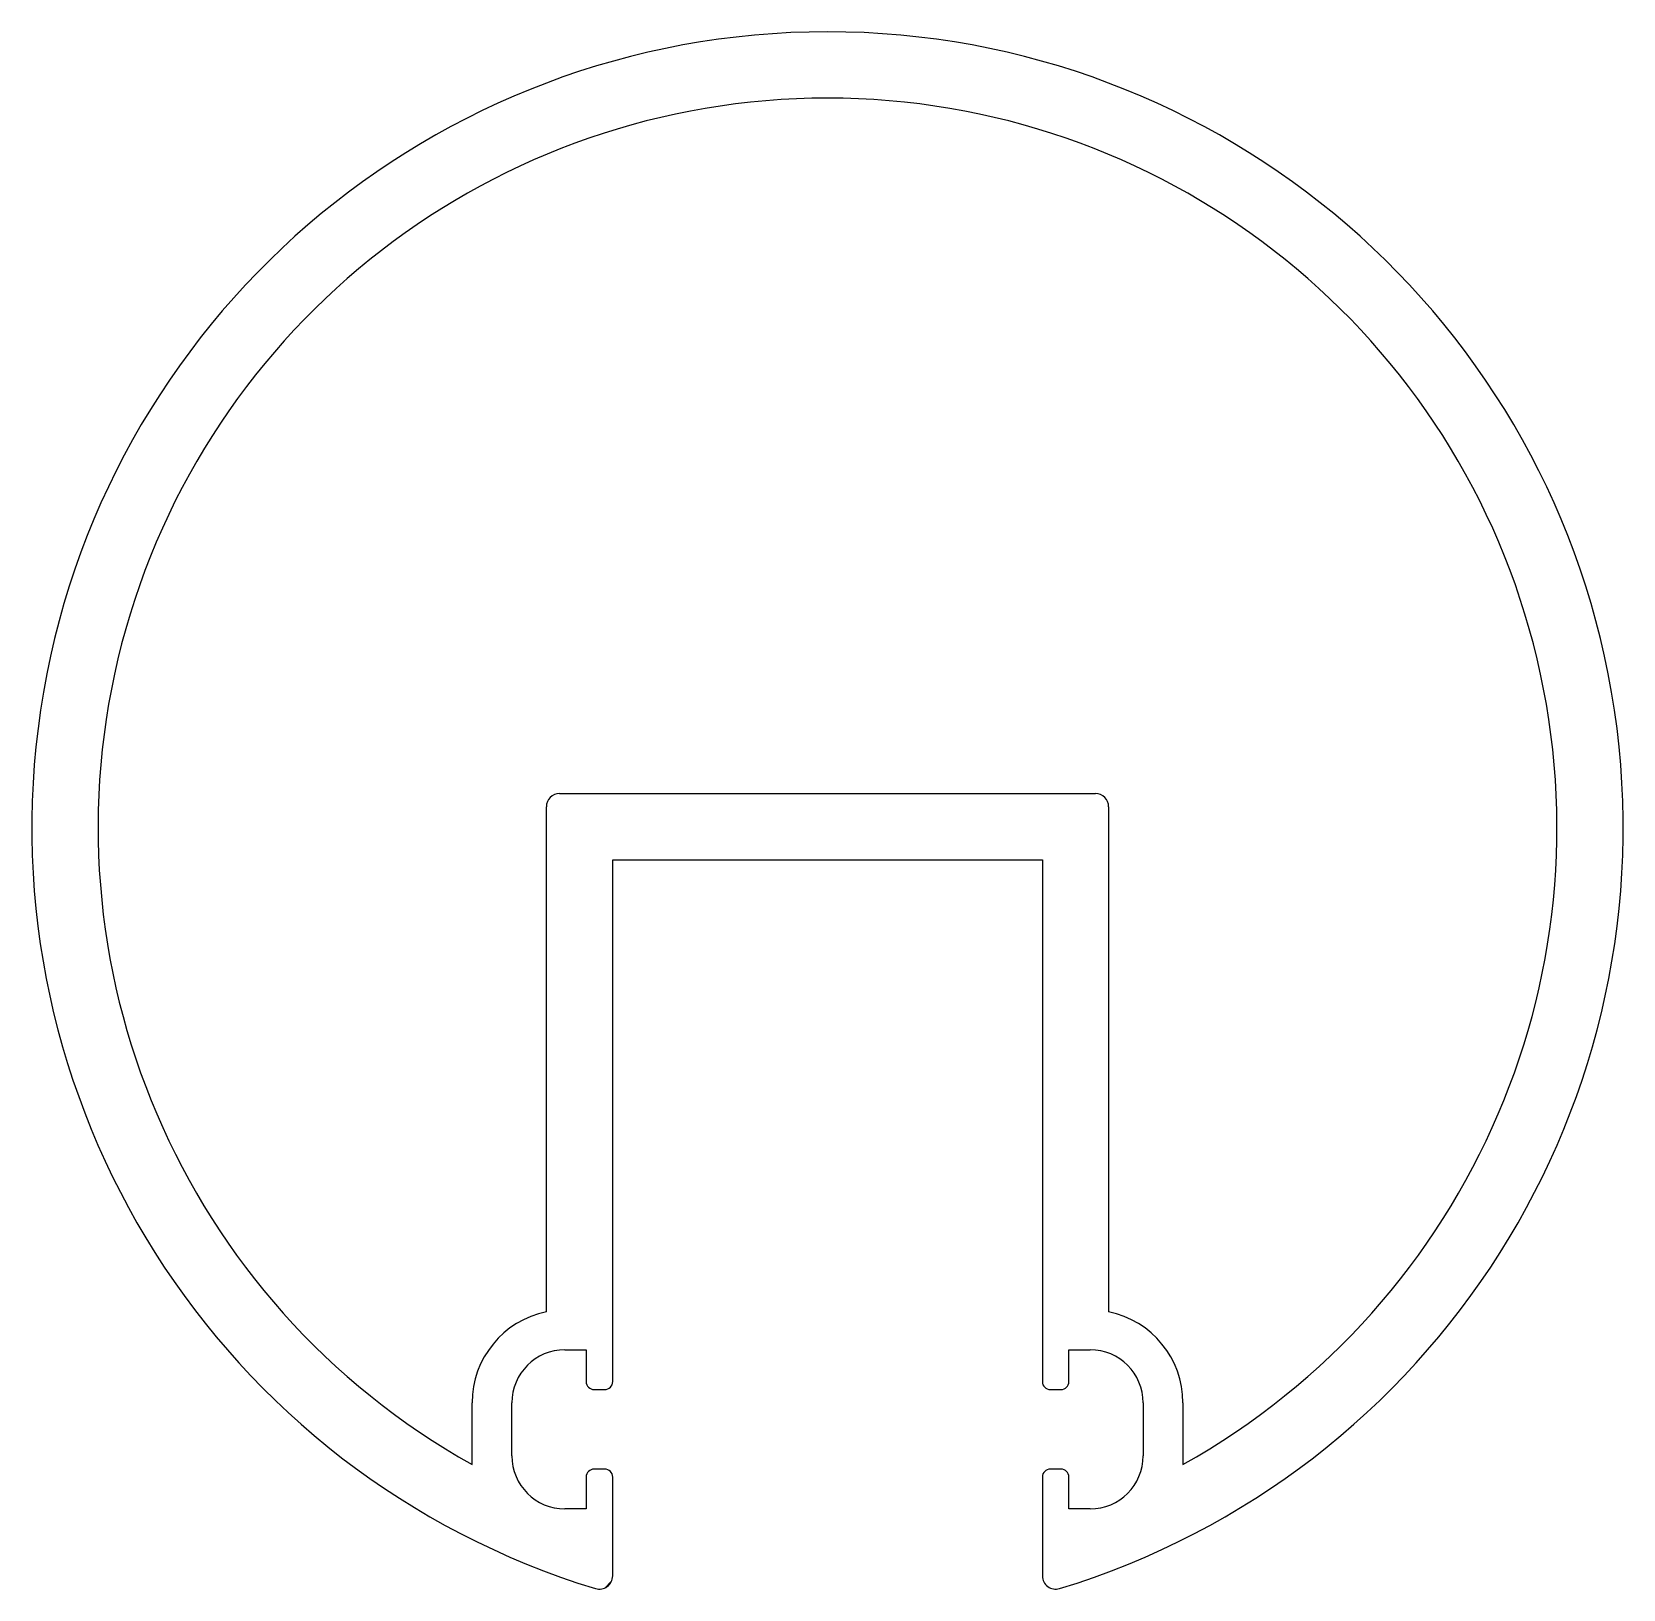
# Model space of a CAD drawing. Extents: x 1559.6 to 1619.6, y 868.4 to 927.1.
import ezdxf

# ---------------------------------------------------------------- set-up
doc = ezdxf.new("R2010")
doc.units = 0
doc.layers.get('0').update_dxf_attribs({"linetype": 'CONTINUOUS'})
doc.layers.add('TARAM', color=5, linetype='CONTINUOUS')

msp = doc.modelspace()

# ---------------------------------------------------------------- linework, layer by layer
for p, q in [((1579.507, 898.352), (1599.707, 898.352)), ((1597.707, 898.363), (1597.707, 898.352)), ((1579.007, 878.808), (1579.007, 897.852)), ((1600.207, 897.852), (1600.207, 878.808)), ((1581.507, 895.852), (1597.707, 895.852)), ((1581.507, 876.179), (1581.507, 895.852)), ((1597.707, 895.852), (1597.707, 876.179)), ((1579.707, 877.379), (1580.507, 877.379)), ((1580.507, 877.379), (1580.507, 876.179)), ((1598.707, 877.379), (1599.507, 877.379)), ((1598.707, 876.179), (1598.707, 877.379)), ((1580.807, 875.879), (1581.207, 875.879)), ((1598.007, 875.879), (1598.407, 875.879)), ((1576.207, 873.057), (1576.207, 875.379)), ((1577.707, 873.379), (1577.707, 875.379)), ((1601.507, 875.379), (1601.507, 873.379)), ((1603.007, 875.379), (1603.007, 873.057)), ((1580.507, 872.579), (1580.507, 871.379)), ((1581.207, 872.879), (1580.807, 872.879)), ((1581.507, 868.852), (1581.507, 872.579)), ((1597.707, 872.579), (1597.707, 868.852)), ((1598.407, 872.879), (1598.007, 872.879)), ((1598.707, 871.379), (1598.707, 872.579)), ((1580.507, 871.379), (1579.707, 871.379)), ((1599.507, 871.379), (1598.707, 871.379))]:
    msp.add_line(p, q)
for centre, radius, start, end in [((1589.607, 897.071), 30, 286.9493, 253.0507), ((1589.607, 897.071), 27.5, 299.16148, 240.83852), ((1579.507, 897.852), 0.5, 90, 180), ((1599.707, 897.852), 0.5, 0, 90), ((1579.707, 875.379), 3.5, 101.53696, 180), ((1599.507, 875.379), 3.5, 0, 78.46304), ((1579.707, 875.379), 2, 90, 180), ((1599.507, 875.379), 2, 0, 90), ((1580.807, 876.179), 0.3, 180, 270), ((1581.207, 876.179), 0.3, 270, 0), ((1598.007, 876.179), 0.3, 180, 270), ((1598.407, 876.179), 0.3, 270, 0), ((1579.707, 873.379), 2, 180, 270), ((1599.507, 873.379), 2, 270, 0), ((1580.807, 872.579), 0.3, 90, 180), ((1581.207, 872.579), 0.3, 360, 90), ((1598.007, 872.579), 0.3, 90, 180), ((1598.407, 872.579), 0.3, 0, 90), ((1581.007, 868.852), 0.5, 253.0507, 0), ((1598.207, 868.852), 0.5, 180, 286.9493)]:
    msp.add_arc(centre, radius, start, end)
at = {"layer": 'TARAM'}
msp.add_line((1581.209, 868.395), (1581.464, 868.65), dxfattribs=at)

doc.saveas('drawing.dxf')
